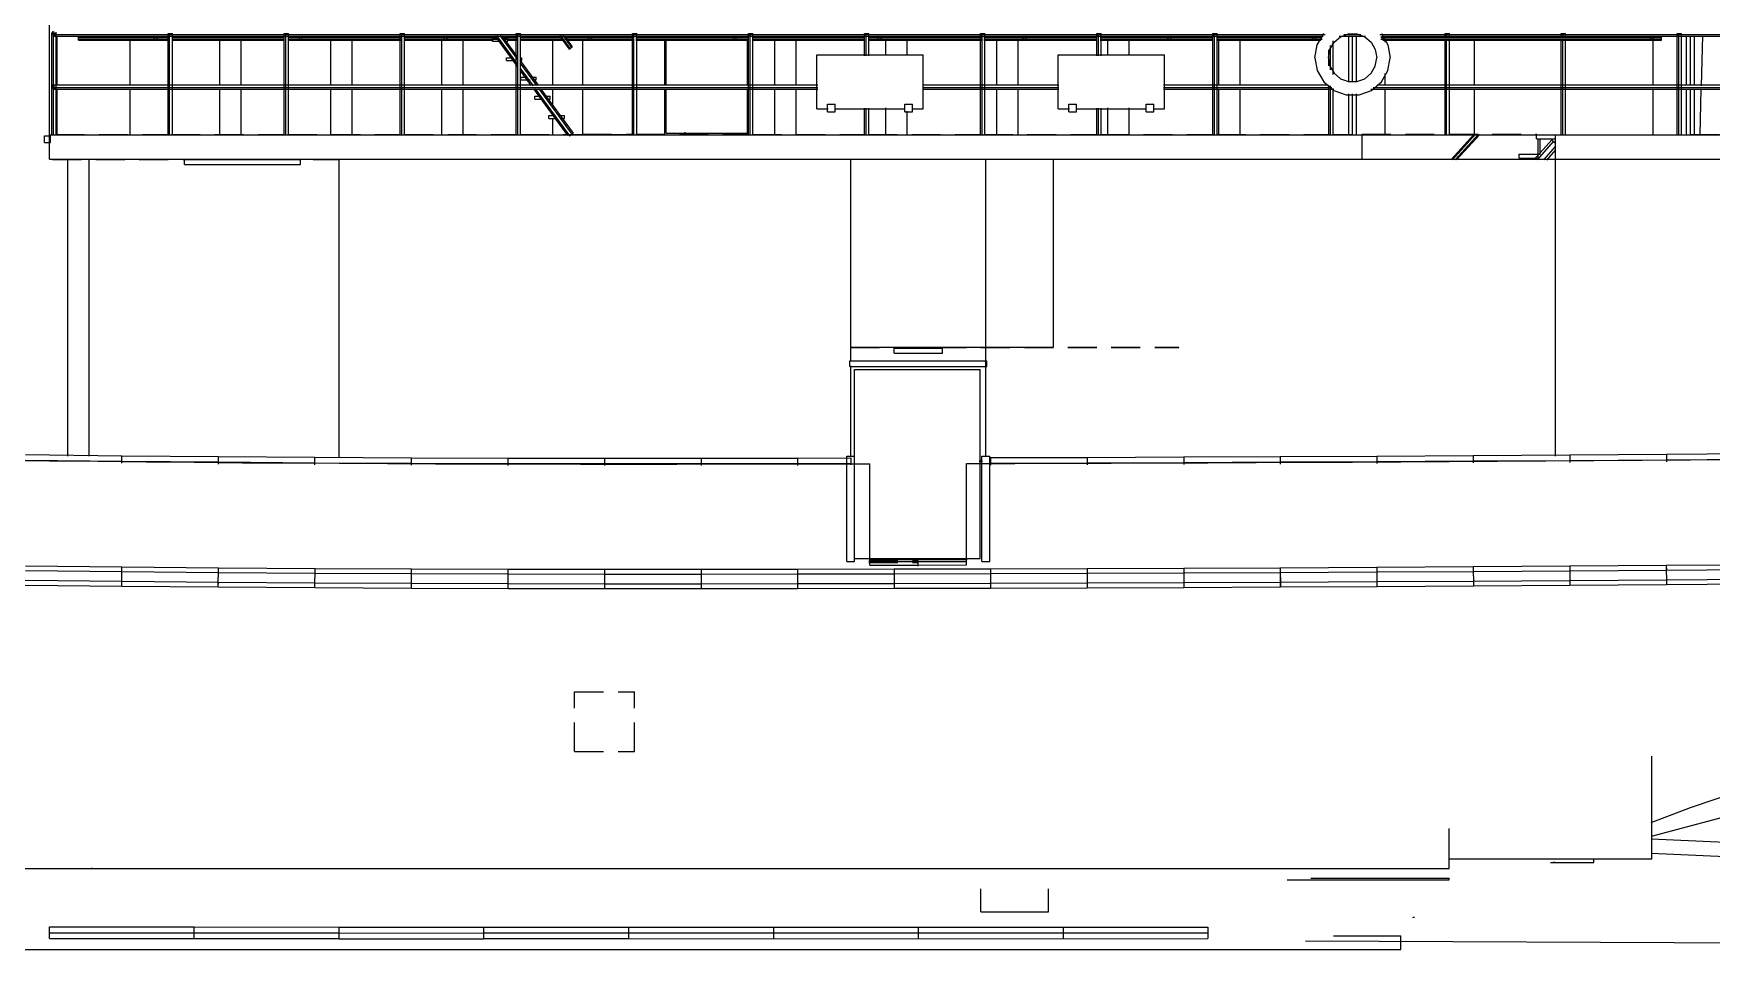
# Model space of a CAD drawing. Extents: x 5 to 836, y 5 to 589.
# Drawn here: x 147.4 to 321.2, y 158.6 to 253.5 of the extents above; entities that cross this region are included whole.
import ezdxf

# ---------------------------------------------------------------- set-up
doc = ezdxf.new("R2010")
doc.units = 0
doc.linetypes.add('DASHED', pattern=[4.5, 3, -1.5])
for name, color, linetype in [('DETAIL', 8, 'CONTINUOUS'), ('MARKING', 4, 'DASHED'), ('OUTLINE', 7, 'CONTINUOUS')]:
    doc.layers.add(name, color=color, linetype=linetype)

msp = doc.modelspace()

# ---------------------------------------------------------------- linework, layer by layer
at = {"layer": 'DETAIL'}
for p, q in [((149, 240.5), (149, 266.5)), ((149.25, 253.5), (149.42, 253.74)), ((149.25, 253.5), (149.7, 253.5)), ((149.25, 243), (149.25, 253.5)), ((149.25, 253.5), (149.42, 253.26)), ((149.42, 243), (149.42, 253.5)), ((149.42, 253.26), (149.7, 253.35)), ((149.5, 253.25), (149.5, 253.7)), ((149.5, 253.42), (281.14, 253.42)), ((149.5, 253.25), (280.93, 253.25)), ((149.7, 243), (149.7, 253.65)), ((149.8, 248.11), (149.8, 253.28)), ((152, 252.82), (152, 253.18)), ((152, 253.18), (161.38, 253.18)), ((152, 253.09), (161.38, 253.09)), ((152, 252.91), (161.38, 252.91)), ((152, 252.82), (161.38, 252.82)), ((157.36, 248.11), (157.36, 252.9)), ((159.84, 253), (159.92, 253.14)), ((159.84, 253), (159.92, 252.86)), ((159.92, 253.14), (160.08, 253.14)), ((159.92, 252.86), (160.08, 252.86)), ((160.08, 253.14), (160.16, 253)), ((160.08, 252.86), (160.16, 253)), ((161.28, 253.5), (161.73, 253.5)), ((161.28, 243), (161.28, 253.5)), ((161.45, 243), (161.45, 253.5)), ((161.66, 253.18), (173.35, 253.18)), ((161.66, 253.09), (173.35, 253.09)), ((161.66, 252.91), (173.35, 252.91)), ((161.66, 252.82), (173.35, 252.82)), ((161.73, 243), (161.73, 253.5)), ((166.64, 248.11), (166.64, 252.9)), ((168.86, 248.11), (168.86, 252.9)), ((173.3, 253.5), (173.75, 253.5)), ((173.3, 243), (173.3, 253.5)), ((173.48, 243), (173.48, 253.5)), ((173.7, 253.18), (185.39, 253.18)), ((173.7, 253.09), (185.39, 253.09)), ((173.7, 252.91), (185.39, 252.91)), ((173.7, 252.82), (185.39, 252.82)), ((173.75, 243), (173.75, 253.5)), ((174.84, 253), (174.92, 253.14)), ((174.84, 253), (174.92, 252.86)), ((174.92, 253.14), (175.08, 253.14)), ((174.92, 252.86), (175.08, 252.86)), ((175.08, 253.14), (175.16, 253)), ((175.08, 252.86), (175.16, 253)), ((178.14, 248.11), (178.14, 252.9)), ((180.36, 248.11), (180.36, 252.9)), ((185.33, 253.5), (185.78, 253.5)), ((185.33, 243), (185.33, 253.5)), ((185.5, 243), (185.5, 253.5)), ((185.74, 253.18), (195.33, 253.18)), ((185.74, 253.09), (195.33, 253.09)), ((185.74, 252.91), (195.33, 252.91)), ((185.74, 252.82), (194.98, 252.82)), ((185.78, 243), (185.78, 253.5)), ((189.64, 248.11), (189.64, 252.9)), ((189.84, 253), (189.92, 253.14)), ((189.84, 253), (189.92, 252.86)), ((189.92, 253.14), (190.08, 253.14)), ((189.92, 252.86), (190.08, 252.86)), ((190.08, 253.14), (190.16, 253)), ((190.08, 252.86), (190.16, 253)), ((191.86, 248.11), (191.86, 252.9)), ((194.89, 252.7), (194.89, 253)), ((194.89, 253), (195.59, 253)), ((194.89, 252.7), (195.73, 252.7)), ((195.13, 253.26), (197.48, 250.04)), ((195.3, 253.29), (197.48, 250.3)), ((195.66, 253.3), (197.47, 250.82)), ((195.86, 253.27), (197.47, 251.07)), ((195.94, 253), (196.49, 253)), ((195.96, 253.18), (197.43, 253.18)), ((195.96, 253.09), (197.43, 253.09)), ((195.96, 252.91), (197.43, 252.91)), ((196.14, 252.7), (196.49, 252.7)), ((196.45, 252.82), (197.43, 252.82)), ((196.49, 252.7), (196.49, 253)), ((197.36, 253.5), (197.81, 253.5)), ((197.36, 243), (197.36, 253.5)), ((197.53, 243), (197.53, 253.5)), ((197.71, 253.18), (202.05, 253.18)), ((197.71, 253.09), (202.19, 253.09)), ((197.71, 252.91), (202.19, 252.91)), ((197.71, 252.82), (202.26, 252.82)), ((197.81, 243), (197.81, 253.5)), ((201.14, 248.11), (201.14, 252.9)), ((201.81, 253.29), (202.84, 251.88)), ((201.93, 253.29), (202.92, 251.94)), ((202.17, 253.3), (203.08, 252.06)), ((202.33, 253.18), (209.47, 253.18)), ((202.33, 253.09), (209.47, 253.09)), ((202.34, 253.25), (203.16, 252.12)), ((202.4, 252.91), (209.47, 252.91)), ((202.54, 252.82), (209.47, 252.82)), ((202.84, 251.88), (203.16, 252.12)), ((204.26, 248.11), (204.26, 252.86)), ((204.84, 253), (204.92, 253.14)), ((204.84, 253), (204.92, 252.86)), ((204.92, 253.14), (205.08, 253.14)), ((204.92, 252.86), (205.08, 252.86)), ((205.08, 253.14), (205.16, 253)), ((205.08, 252.86), (205.16, 253)), ((209.38, 253.5), (209.83, 253.5)), ((209.38, 243), (209.38, 253.5)), ((209.55, 243), (209.55, 253.5)), ((209.75, 253.18), (221.43, 253.18)), ((209.75, 253.09), (221.43, 253.09)), ((209.75, 252.91), (221.43, 252.91)), ((209.75, 252.82), (221.43, 252.82)), ((209.83, 243), (209.83, 253.5)), ((212.74, 248.11), (212.74, 252.86)), ((212.9, 248.15), (212.9, 252.9)), ((219.84, 253), (219.92, 253.14)), ((219.84, 253), (219.92, 252.86)), ((219.92, 253.14), (220.08, 253.14)), ((219.92, 252.86), (220.08, 252.86)), ((220.08, 253.14), (220.16, 253)), ((220.08, 252.86), (220.16, 253)), ((221.3, 248.15), (221.3, 252.9)), ((221.41, 253.5), (221.86, 253.5)), ((221.41, 243), (221.41, 253.5)), ((221.58, 243), (221.58, 253.5)), ((221.85, 253.18), (233.47, 253.18)), ((221.85, 253.09), (233.47, 253.09)), ((221.85, 252.91), (233.47, 252.91)), ((221.85, 252.82), (233.47, 252.82)), ((221.86, 243), (221.86, 253.5)), ((224.14, 248.11), (224.14, 252.9)), ((226.36, 248.11), (226.36, 252.9)), ((233.43, 253.5), (233.89, 253.5)), ((233.43, 251.21), (233.43, 253.5)), ((233.61, 251.21), (233.61, 253.5)), ((233.82, 253.18), (245.58, 253.18)), ((233.82, 253.09), (245.58, 253.09)), ((233.82, 252.91), (245.58, 252.91)), ((233.82, 252.82), (245.58, 252.82)), ((233.89, 251.21), (233.89, 253.5)), ((234.84, 253), (234.92, 253.14)), ((234.84, 253), (234.92, 252.86)), ((234.92, 253.14), (235.08, 253.14)), ((234.92, 252.86), (235.08, 252.86)), ((235.08, 253.14), (235.16, 253)), ((235.08, 252.86), (235.16, 253)), ((235.64, 251.22), (235.64, 252.9)), ((237.86, 251.22), (237.86, 252.9)), ((245.46, 253.5), (245.91, 253.5)), ((245.46, 243), (245.46, 253.5)), ((245.63, 243), (245.63, 253.5)), ((245.79, 253.18), (257.55, 253.18)), ((245.79, 253.09), (257.55, 253.09)), ((245.79, 252.91), (257.55, 252.91)), ((245.79, 252.82), (257.55, 252.82)), ((245.91, 243), (245.91, 253.5)), ((247.14, 248.11), (247.14, 252.9)), ((249.36, 248.11), (249.36, 252.9)), ((249.84, 253), (249.92, 253.14)), ((249.84, 253), (249.92, 252.86)), ((249.92, 253.14), (250.08, 253.14)), ((249.92, 252.86), (250.08, 252.86)), ((250.08, 253.14), (250.16, 253)), ((250.08, 252.86), (250.16, 253)), ((257.49, 253.5), (257.94, 253.5)), ((257.49, 251.21), (257.49, 253.5)), ((257.66, 251.21), (257.66, 253.5)), ((257.83, 253.18), (269.52, 253.18)), ((257.83, 253.09), (269.52, 253.09)), ((257.83, 252.91), (269.52, 252.91)), ((257.83, 252.82), (269.52, 252.82)), ((257.94, 251.21), (257.94, 253.5)), ((258.64, 251.22), (258.64, 252.9)), ((260.86, 251.22), (260.86, 252.9)), ((264.84, 253), (264.92, 253.14)), ((264.84, 253), (264.92, 252.86)), ((264.92, 253.14), (265.08, 253.14)), ((264.92, 252.86), (265.08, 252.86)), ((265.08, 253.14), (265.16, 253)), ((265.08, 252.86), (265.16, 253)), ((269.51, 253.5), (269.97, 253.5)), ((269.51, 243), (269.51, 253.5)), ((269.69, 243), (269.69, 253.5)), ((269.94, 253.18), (280.86, 253.18)), ((269.94, 253.09), (280.86, 253.09)), ((269.94, 252.91), (280.86, 252.91)), ((269.94, 252.82), (280.72, 252.82)), ((269.97, 243), (269.97, 253.5)), ((270.14, 248.11), (270.14, 252.9)), ((272.36, 248.11), (272.36, 252.9)), ((279.84, 253), (279.92, 253.14)), ((279.84, 253), (279.92, 252.86)), ((279.92, 253.14), (280.08, 253.14)), ((279.92, 252.86), (280.08, 252.86)), ((280.08, 253.14), (280.16, 253)), ((280.08, 252.86), (280.16, 253)), ((281.71, 249.75), (281.71, 252.25)), ((281.99, 249.26), (281.99, 252.74)), ((282.61, 253.25), (285.34, 253.25)), ((283.1, 253.42), (284.85, 253.42)), ((283.6, 248.46), (283.6, 253.28)), ((284, 248.46), (284, 253.28)), ((284.4, 248.46), (284.4, 253.28)), ((286.81, 253.42), (378, 253.42)), ((286.91, 253.18), (316, 253.18)), ((286.91, 253.09), (316, 253.09)), ((286.91, 252.91), (316, 252.91)), ((286.92, 253.14), (287.08, 253.14)), ((287.02, 253.25), (378, 253.25)), ((287.08, 253.14), (287.16, 253)), ((287.11, 252.91), (287.16, 253)), ((287.12, 252.82), (316, 252.82)), ((287.36, 252.62), (287.36, 252.9)), ((293.57, 253.5), (294.02, 253.5)), ((293.57, 253.15), (293.57, 253.5)), ((293.57, 243), (293.57, 252.87)), ((293.74, 253.15), (293.74, 253.5)), ((293.74, 243), (293.74, 252.87)), ((294.02, 253.15), (294.02, 253.5)), ((294.02, 243), (294.02, 252.87)), ((296.64, 248.11), (296.64, 252.9)), ((305.59, 253.5), (306.04, 253.5)), ((305.59, 253.15), (305.59, 253.5)), ((305.59, 243), (305.59, 252.87)), ((305.76, 253.15), (305.76, 253.5)), ((305.76, 243), (305.76, 252.87)), ((306.04, 253.15), (306.04, 253.5)), ((306.04, 243), (306.04, 252.87)), ((314.84, 253), (314.92, 253.14)), ((314.84, 253), (314.92, 252.86)), ((314.92, 253.14), (315.08, 253.14)), ((314.92, 252.86), (315.08, 252.86)), ((315.08, 253.14), (315.16, 253)), ((315.08, 252.86), (315.16, 253)), ((315.14, 248.11), (315.14, 252.9)), ((316, 252.82), (316, 253.18)), ((317.62, 253.5), (318.07, 253.5)), ((317.62, 243), (317.62, 253.5)), ((317.79, 243), (317.79, 253.5)), ((318.07, 243), (318.07, 253.5)), ((318.6, 248.11), (318.6, 253.28)), ((319, 248.11), (319, 253.28)), ((319.4, 248.11), (319.4, 253.28)), ((196.35, 250.7), (196.35, 251)), ((196.35, 251), (197.05, 251)), ((196.35, 250.7), (197.26, 250.7)), ((197.72, 250.73), (199.62, 248.14)), ((197.72, 250.48), (199.45, 248.11)), ((197.75, 251), (197.95, 251)), ((197.75, 250.7), (197.95, 250.7)), ((197.95, 250.7), (197.95, 251)), ((228.5, 245.7), (228.5, 251.3)), ((239.5, 245.7), (239.5, 251.3)), ((253.5, 245.7), (253.5, 251.3)), ((264.5, 245.7), (264.5, 251.3)), ((281.54, 250.16), (281.54, 251.83)), ((197.73, 249.96), (199.09, 248.1)), ((197.73, 249.7), (198.88, 248.12)), ((197.82, 248.7), (197.82, 249)), ((197.82, 249), (198.44, 249)), ((197.82, 248.7), (198.79, 248.7)), ((198.86, 249), (199.42, 249)), ((199, 248.7), (199.42, 248.7)), ((199.42, 248.7), (199.42, 249)), ((287.36, 248.11), (287.36, 249.36)), ((149.25, 248), (149.42, 248.24)), ((149.25, 248), (149.42, 247.76)), ((149.42, 248.24), (149.7, 248.15)), ((149.42, 247.76), (149.7, 247.85)), ((149.5, 247.75), (149.5, 248.2)), ((149.5, 248.2), (228.58, 248.2)), ((149.5, 247.92), (228.58, 247.92)), ((149.5, 247.75), (228.58, 247.75)), ((149.8, 243), (149.8, 247.76)), ((157.36, 243), (157.36, 247.76)), ((166.64, 243), (166.64, 247.76)), ((168.86, 243), (168.86, 247.76)), ((178.14, 243), (178.14, 247.76)), ((180.36, 243), (180.36, 247.76)), ((189.64, 243), (189.64, 247.76)), ((191.86, 243), (191.86, 247.76)), ((199.13, 247.79), (202.68, 242.94)), ((199.28, 246.7), (199.28, 247)), ((199.28, 247), (199.97, 247)), ((199.33, 247.76), (202.88, 242.91)), ((199.7, 247.77), (203.12, 243.09)), ((199.9, 247.75), (203.24, 243.18)), ((200.32, 247), (200.88, 247)), ((200.88, 246.7), (200.88, 247)), ((201.14, 245.86), (201.14, 247.76)), ((204.26, 243), (204.26, 247.76)), ((212.74, 243), (212.74, 247.76)), ((212.9, 243.2), (212.9, 247.74)), ((221.3, 243.2), (221.3, 247.74)), ((224.14, 243), (224.14, 247.76)), ((226.36, 243), (226.36, 247.76)), ((239.43, 248.2), (253.57, 248.2)), ((239.43, 247.92), (253.57, 247.92)), ((239.43, 247.75), (253.57, 247.75)), ((247.14, 243), (247.14, 247.76)), ((249.36, 243), (249.36, 247.76)), ((264.41, 248.2), (281.42, 248.2)), ((264.41, 247.92), (281.84, 247.92)), ((264.41, 247.75), (282.05, 247.75)), ((270.14, 243), (270.14, 247.76)), ((272.36, 243), (272.36, 247.76)), ((281.54, 243), (281.54, 248.15)), ((281.71, 243), (281.71, 248.08)), ((281.99, 243), (281.99, 247.8)), ((283.6, 243), (283.6, 247.27)), ((284, 243), (284, 247.27)), ((284.4, 243), (284.4, 247.27)), ((285.9, 247.75), (378, 247.75)), ((286.11, 247.92), (378, 247.92)), ((286.53, 248.2), (378, 248.2)), ((287.36, 243), (287.36, 247.76)), ((296.64, 243), (296.64, 247.76)), ((315.14, 243), (315.14, 247.76)), ((318.6, 243), (318.6, 247.76)), ((319, 243), (319, 247.76)), ((319.4, 243), (319.4, 247.76)), ((199.28, 246.7), (200.18, 246.7)), ((200.53, 246.7), (200.88, 246.7)), ((201.14, 244.95), (201.14, 245.24)), ((229.6, 246.2), (230.4, 246.2)), ((229.6, 245.4), (229.6, 246.2)), ((229.6, 245.4), (230.4, 245.4)), ((230.4, 245.4), (230.4, 246.2)), ((233.43, 243), (233.43, 245.78)), ((233.61, 243), (233.61, 245.78)), ((233.89, 243), (233.89, 245.78)), ((235.64, 243), (235.64, 245.8)), ((237.6, 246.2), (238.4, 246.2)), ((237.6, 245.4), (237.6, 246.2)), ((237.6, 245.4), (238.4, 245.4)), ((237.86, 243), (237.86, 245.45)), ((238.4, 245.4), (238.4, 246.2)), ((254.6, 246.2), (255.4, 246.2)), ((254.6, 245.4), (254.6, 246.2)), ((254.6, 245.4), (255.4, 245.4)), ((255.4, 245.4), (255.4, 246.2)), ((257.49, 243), (257.49, 245.78)), ((257.66, 243), (257.66, 245.78)), ((257.94, 243), (257.94, 245.78)), ((258.64, 243), (258.64, 245.8)), ((260.86, 243), (260.86, 245.8)), ((262.6, 245.4), (262.6, 246.2)), ((262.6, 246.2), (263.4, 246.2)), ((262.6, 245.4), (263.4, 245.4)), ((263.4, 245.4), (263.4, 246.2)), ((200.74, 244.7), (200.74, 245)), ((200.74, 245), (201.43, 245)), ((200.74, 244.7), (201.64, 244.7)), ((201.14, 243), (201.14, 244.75)), ((201.71, 245), (202.34, 245)), ((201.92, 244.7), (202.34, 244.7)), ((202.34, 244.7), (202.34, 245)), ((148.5, 242.2), (148.5, 242.9)), ((148.5, 242.9), (149.1, 242.9)), ((148.5, 242.2), (149.1, 242.2)), ((149, 243), (379, 243)), ((149.1, 242.2), (149.1, 242.9)), ((202.88, 242.91), (203.12, 243.09)), ((203.12, 243.09), (203.24, 243.18)), ((212.9, 243.2), (221.3, 243.2)), ((214.86, 243), (214.86, 243.28)), ((285, 240.5), (285, 243)), ((294.2, 240.45), (296.6, 243.09)), ((294.33, 240.43), (296.73, 243.07)), ((294.63, 240.43), (297.03, 243.07)), ((294.76, 240.41), (297.16, 243.05)), ((302.82, 240.44), (304.63, 242.48)), ((303.03, 242.6), (303.03, 243)), ((303.03, 242.6), (305, 242.6)), ((303.14, 240.43), (304.81, 242.32)), ((303.23, 240.6), (303.23, 242.6)), ((303.43, 241), (303.43, 242.6)), ((303.79, 240.41), (305.05, 241.83)), ((304.63, 242.48), (304.81, 242.32)), ((304.81, 242.32), (305.05, 242.11)), ((305, 209.71), (305, 243)), ((149, 240.5), (379, 240.5)), ((163, 239.95), (163, 240.45)), ((163, 240.45), (175, 240.45)), ((163, 239.95), (175, 239.95)), ((175, 239.95), (175, 240.45)), ((179, 209.57), (179, 240.5)), ((232, 219.51), (232, 240.5)), ((246, 209.64), (246, 240.5)), ((253, 221), (253, 240.5)), ((301.25, 240.6), (301.25, 241)), ((301.25, 241), (303.43, 241)), ((301.25, 240.6), (303.23, 240.6)), ((301.45, 240.46), (301.45, 240.6)), ((301.65, 240.46), (301.65, 240.6)), ((304.12, 240.4), (305.05, 241.45)), ((232, 221), (253, 221)), ((236.5, 220.4), (236.5, 220.9)), ((236.5, 220.9), (241.5, 220.9)), ((241.5, 220.4), (241.5, 220.9)), ((231.9, 219), (231.9, 219.6)), ((231.9, 219.6), (246.1, 219.6)), ((232, 209.64), (232, 219.09)), ((236.5, 220.4), (241.5, 220.4)), ((246.1, 219), (246.1, 219.6)), ((231.9, 219), (246.1, 219)), ((232.4, 198.8), (232.4, 218.7)), ((232.4, 218.7), (245.4, 218.7)), ((245.4, 199.1), (245.4, 218.7)), ((146.5, 209.87), (156.5, 209.76)), ((146.5, 209.31), (156.5, 209.2)), ((156.5, 208.99), (156.5, 209.76)), ((156.5, 209.76), (166.5, 209.67)), ((156.5, 209.2), (166.5, 209.11)), ((166.5, 208.9), (166.5, 209.67)), ((166.5, 209.67), (176.5, 209.6)), ((166.5, 209.11), (176.5, 209.04)), ((176.5, 208.83), (176.5, 209.6)), ((176.5, 209.6), (186.5, 209.54)), ((176.5, 209.04), (176.5, 209.6)), ((176.5, 209.04), (186.5, 208.99)), ((186.5, 208.78), (186.5, 209.54)), ((186.5, 209.54), (196.5, 209.51)), ((186.5, 208.99), (196.5, 208.96)), ((186.5, 208.78), (186.5, 208.99)), ((196.5, 208.75), (196.5, 209.51)), ((196.5, 209.51), (206.5, 209.5)), ((196.5, 208.96), (206.5, 208.95)), ((206.5, 209.5), (216.5, 209.51)), ((206.5, 209.5), (206.5, 208.74)), ((206.5, 208.95), (216.5, 208.95)), ((216.5, 209.51), (226.5, 209.52)), ((216.5, 209.51), (216.5, 208.74)), ((216.5, 208.95), (226.5, 208.96)), ((226.5, 209.52), (232, 209.53)), ((226.5, 209.52), (226.5, 208.75)), ((226.5, 208.96), (232, 208.97)), ((231.6, 209.7), (232.4, 209.7)), ((231.6, 198.8), (231.6, 209.7)), ((232, 209.53), (232, 208.83)), ((245.32, 209.2), (245.67, 209.2)), ((245.34, 209.3), (245.62, 209.3)), ((245.6, 198.8), (245.6, 209.7)), ((245.6, 209.7), (246.4, 209.7)), ((246.4, 198.8), (246.4, 209.7)), ((246.5, 209.56), (256.5, 209.59)), ((246.5, 209.56), (246.5, 208.79)), ((246.5, 209), (256.5, 209.03)), ((256.5, 209.59), (266.5, 209.63)), ((256.5, 209.59), (256.5, 208.82)), ((256.5, 209.03), (266.5, 209.07)), ((266.5, 209.63), (276.5, 209.67)), ((266.5, 209.63), (266.5, 208.86)), ((266.5, 209.07), (276.5, 209.11)), ((276.5, 209.67), (286.5, 209.72)), ((276.5, 209.67), (276.5, 208.9)), ((276.5, 209.11), (286.5, 209.16)), ((276.5, 209.11), (276.5, 208.9)), ((286.5, 209.72), (296.5, 209.78)), ((286.5, 209.72), (286.5, 208.95)), ((286.5, 209.16), (296.5, 209.22)), ((296.5, 209.78), (306.5, 209.84)), ((296.5, 209.78), (296.5, 209.01)), ((296.5, 209.78), (296.5, 209.22)), ((296.5, 209.22), (306.5, 209.28)), ((306.5, 209.84), (316.5, 209.91)), ((306.5, 209.84), (306.5, 209.64)), ((306.5, 209.84), (306.5, 209.28)), ((306.5, 209.28), (316.5, 209.35)), ((306.5, 209.28), (306.5, 209.07)), ((316.5, 209.91), (326.5, 209.99)), ((316.5, 209.91), (316.5, 209.14)), ((316.5, 209.35), (326.5, 209.43)), ((146.51, 198.36), (156.51, 198.25)), ((156.49, 196.25), (156.51, 198.25)), ((156.51, 198.25), (166.51, 198.16)), ((166.49, 196.16), (166.51, 198.16)), ((166.5, 197.66), (166.51, 198.16)), ((166.51, 198.16), (176.51, 198.09)), ((231.6, 198.8), (232.4, 198.8)), ((232.4, 199.1), (245.4, 199.1)), ((233.89, 198.8), (244.04, 198.8)), ((233.91, 199), (244.07, 199)), ((233.95, 199.01), (244.03, 199.01)), ((239, 198.32), (239, 198.8)), ((245.6, 198.8), (246.4, 198.8)), ((266.5, 198.12), (276.5, 198.16)), ((276.49, 198.16), (286.49, 198.22)), ((276.49, 198.17), (276.51, 196.16)), ((276.5, 198.16), (276.5, 196.16)), ((286.49, 198.22), (296.49, 198.27)), ((286.49, 198.21), (286.51, 196.21)), ((296.49, 198.27), (306.49, 198.34)), ((296.49, 198.27), (296.51, 196.27)), ((306.49, 198.34), (316.49, 198.41)), ((306.49, 198.34), (306.51, 196.34)), ((316.49, 198.41), (326.49, 198.48)), ((316.49, 198.41), (316.51, 196.41)), ((316.49, 198.41), (316.5, 197.91)), ((146.49, 196.86), (156.49, 196.75)), ((146.51, 197.86), (156.51, 197.75)), ((156.5, 197.75), (166.5, 197.66)), ((156.5, 196.75), (166.5, 196.66)), ((166.49, 196.16), (166.5, 196.66)), ((166.5, 197.66), (176.5, 197.59)), ((166.5, 196.66), (176.5, 196.59)), ((176.49, 196.09), (176.51, 198.09)), ((176.5, 197.59), (186.5, 197.54)), ((176.5, 196.59), (186.5, 196.54)), ((176.51, 198.09), (186.51, 198.04)), ((186.49, 196.04), (186.51, 198.04)), ((186.5, 196.04), (186.5, 198.04)), ((186.5, 198.04), (196.5, 198.01)), ((186.5, 197.54), (196.5, 197.51)), ((186.5, 196.54), (196.5, 196.51)), ((196.5, 196.01), (196.5, 198.01)), ((196.5, 198.01), (206.5, 198)), ((196.5, 197.51), (196.5, 198.01)), ((196.5, 197.51), (206.5, 197.5)), ((196.5, 196.51), (206.5, 196.5)), ((196.5, 196.01), (196.5, 196.51)), ((206.5, 198), (206.5, 196)), ((206.5, 198), (216.5, 198)), ((206.5, 197.5), (216.5, 197.5)), ((206.5, 196.5), (216.5, 196.5)), ((216.5, 198), (226.5, 198.01)), ((216.5, 198), (216.5, 196)), ((216.5, 197.5), (226.5, 197.51)), ((216.5, 196.5), (226.5, 196.51)), ((226.5, 198.01), (236.5, 198.03)), ((226.5, 198.01), (226.5, 196.01)), ((226.5, 197.51), (236.5, 197.53)), ((226.5, 196.51), (236.5, 196.53)), ((236.5, 198.03), (246.5, 198.05)), ((236.5, 198.03), (236.5, 196.03)), ((236.5, 197.53), (246.5, 197.55)), ((236.5, 196.53), (246.5, 196.55)), ((246.5, 198.05), (256.5, 198.08)), ((246.5, 198.05), (246.5, 196.05)), ((246.5, 198.05), (246.5, 197.55)), ((246.5, 197.55), (256.5, 197.58)), ((246.5, 196.55), (256.5, 196.58)), ((246.5, 196.55), (246.5, 196.05)), ((256.5, 198.08), (266.5, 198.12)), ((256.5, 198.08), (256.5, 196.08)), ((256.5, 197.58), (266.5, 197.62)), ((256.5, 196.58), (266.5, 196.62)), ((266.5, 198.12), (266.5, 196.12)), ((266.5, 197.62), (276.5, 197.66)), ((266.5, 196.62), (276.5, 196.66)), ((276.5, 197.66), (286.5, 197.72)), ((276.5, 196.66), (286.5, 196.72)), ((286.5, 197.72), (296.5, 197.77)), ((286.5, 196.72), (296.5, 196.77)), ((296.5, 197.77), (306.5, 197.84)), ((296.5, 196.77), (306.5, 196.84)), ((306.5, 197.84), (316.5, 197.91)), ((306.5, 196.84), (316.5, 196.91)), ((316.5, 197.91), (326.5, 197.98)), ((316.5, 196.91), (326.5, 196.98)), ((316.5, 196.91), (316.51, 196.41)), ((316.51, 196.41), (326.51, 196.48)), ((146.49, 196.36), (156.49, 196.25)), ((156.49, 196.25), (166.49, 196.16)), ((166.49, 196.16), (176.49, 196.09)), ((176.49, 196.09), (186.49, 196.04)), ((186.5, 196.04), (196.5, 196.01)), ((196.5, 196.01), (206.5, 196)), ((206.5, 196), (216.5, 196)), ((216.5, 196), (226.5, 196.01)), ((226.5, 196.01), (236.5, 196.03)), ((236.5, 196.03), (246.5, 196.05)), ((246.5, 196.05), (256.5, 196.08)), ((256.5, 196.08), (266.5, 196.12)), ((266.5, 196.12), (276.5, 196.16)), ((276.51, 196.16), (286.51, 196.22)), ((286.51, 196.22), (296.51, 196.27)), ((296.51, 196.27), (306.51, 196.34)), ((306.51, 196.34), (316.51, 196.41)), ((315, 168), (315, 178.63)), ((314.95, 170.34), (337.86, 176.43)), ((294, 167), (294, 171.15)), ((118.4, 167), (294, 167)), ((153.4, 167), (153.4, 167.07)), ((293.93, 168), (315, 168)), ((293.93, 167.4), (294, 167.4)), ((304.54, 167.58), (304.61, 167.6)), ((304.81, 167.65), (304.95, 167.69)), ((309, 167.6), (309, 168.04)), ((277.21, 165.8), (294, 165.8)), ((279.66, 166), (294, 166)), ((294, 165.8), (294, 166)), ((245.5, 162.5), (245.5, 164.87)), ((252.5, 162.5), (252.5, 164.87)), ((245.5, 162.5), (252.5, 162.5)), ((149, 159.73), (149, 160.93)), ((149, 160.93), (164, 160.93)), ((149, 160.33), (164, 160.33)), ((164, 159.73), (164, 160.93)), ((164, 160.93), (179, 160.92)), ((164, 160.33), (179, 160.32)), ((179, 159.72), (179, 160.92)), ((179.01, 160.9), (194.01, 160.91)), ((179.01, 160.3), (194.01, 160.31)), ((194, 159.72), (194, 160.92)), ((194, 160.92), (209, 160.92)), ((194, 160.32), (209, 160.32)), ((209, 160.91), (269, 160.92)), ((209, 160.92), (209, 159.72)), ((209, 160.31), (269, 160.32)), ((224, 160.92), (224, 159.72)), ((239, 160.92), (239, 159.72)), ((254, 160.92), (254, 159.72)), ((269, 160.92), (269, 159.72)), ((282, 160), (289, 160)), ((289, 158.6), (289, 160)), ((129, 158.6), (289, 158.6)), ((149, 159.73), (164, 159.73)), ((164, 159.73), (179, 159.72)), ((179.01, 159.7), (194.01, 159.71)), ((194, 159.72), (209, 159.72)), ((209, 159.71), (269, 159.72)), ((279.11, 159.48), (343, 159.2))]:
    msp.add_line(p, q, dxfattribs=at)
at = {"layer": 'MARKING'}
for p, q in [((149.64, 243.05), (161.33, 243.05)), ((149.64, 243), (161.33, 243)), ((161.61, 243.05), (173.36, 243.05)), ((161.61, 243), (173.36, 243)), ((173.71, 243.05), (185.33, 243.05)), ((173.71, 243), (185.33, 243)), ((185.75, 243.05), (197.44, 243.05)), ((185.75, 243), (197.44, 243)), ((197.72, 243.05), (209.47, 243.05)), ((197.72, 243), (209.47, 243)), ((204.23, 243.08), (209.47, 243.08)), ((204.23, 243.03), (209.47, 243.03)), ((209.75, 243.08), (212.83, 243.08)), ((209.75, 243.05), (221.44, 243.05)), ((209.75, 243.03), (212.83, 243.03)), ((209.75, 243), (221.44, 243)), ((221.86, 243.05), (233.48, 243.05)), ((221.86, 243), (233.48, 243)), ((233.82, 243.05), (245.58, 243.05)), ((233.82, 243), (245.58, 243)), ((245.79, 243.05), (257.55, 243.05)), ((245.79, 243), (257.55, 243)), ((257.83, 243.05), (269.58, 243.05)), ((257.83, 243), (269.58, 243)), ((269.93, 243.05), (281.55, 243.05)), ((269.93, 243), (281.55, 243)), ((281.9, 243.05), (284, 243.05)), ((281.9, 243), (284, 243)), ((284, 243), (284, 243.05)), ((284.96, 243.08), (303.07, 243.08)), ((284.96, 243.03), (303.07, 243.03)), ((319, 243), (319, 243.05)), ((319, 243.05), (329.77, 243.05)), ((319, 243), (329.77, 243)), ((149.3, 240.45), (149.3, 240.5)), ((149.3, 240.5), (179.04, 240.5)), ((149.3, 240.45), (179.04, 240.45)), ((232, 220.96), (232, 221)), ((232, 221), (266, 221)), ((232, 220.96), (266, 220.96)), ((266, 220.96), (266, 221)), ((233.89, 198.88), (239, 198.88)), ((233.89, 198.7), (239, 198.7)), ((239, 198.7), (239, 198.88)), ((203.4, 179.1), (203.4, 185.3)), ((203.4, 185.3), (209.6, 185.3)), ((209.6, 179.1), (209.6, 185.3)), ((203.4, 179.1), (209.6, 179.1))]:
    msp.add_line(p, q, dxfattribs=at)
at = {"layer": 'OUTLINE'}
for p, q in [((202.84, 251.88), (203.16, 252.12)), ((280.1, 251), (280.34, 252.33)), ((280.34, 252.33), (281.01, 253.51)), ((281.65, 251.86), (282.08, 252.61)), ((282.08, 252.61), (282.75, 253.17)), ((282.75, 253.17), (283.57, 253.46)), ((283.57, 253.46), (284.43, 253.46)), ((284.43, 253.46), (285.25, 253.17)), ((285.25, 253.17), (285.92, 252.61)), ((285.92, 252.61), (286.35, 251.86)), ((286.99, 253.51), (287.66, 252.33)), ((287.66, 252.33), (287.9, 251)), ((320.13, 248.1), (320.27, 253.28)), ((228.5, 251.3), (239.5, 251.3)), ((253.5, 251.3), (264.5, 251.3)), ((280.1, 251), (280.34, 249.67)), ((281.5, 251), (281.65, 251.86)), ((281.5, 251), (281.65, 250.14)), ((286.35, 251.86), (286.5, 251)), ((286.35, 250.14), (286.5, 251)), ((287.66, 249.67), (287.9, 251)), ((280.34, 249.67), (281.01, 248.49)), ((281.65, 250.14), (282.08, 249.39)), ((282.08, 249.39), (282.75, 248.83)), ((282.75, 248.83), (283.57, 248.54)), ((284.43, 248.54), (285.25, 248.83)), ((285.25, 248.83), (285.92, 249.39)), ((285.92, 249.39), (286.35, 250.14)), ((286.99, 248.49), (287.66, 249.67)), ((281.01, 248.49), (282.05, 247.62)), ((282.05, 247.62), (283.32, 247.16)), ((283.32, 247.16), (284.68, 247.16)), ((283.57, 248.54), (284.43, 248.54)), ((284.68, 247.16), (285.95, 247.62)), ((285.95, 247.62), (286.99, 248.49)), ((320, 243), (320.12, 247.75)), ((228.5, 245.7), (229.68, 245.7)), ((230.31, 245.7), (237.62, 245.7)), ((238.32, 245.7), (239.5, 245.7)), ((253.5, 245.7), (254.68, 245.7)), ((255.31, 245.7), (262.62, 245.7)), ((263.32, 245.7), (264.5, 245.7)), ((203, 243), (203.24, 243.18)), ((304.63, 242.48), (305.05, 242.11)), ((150.9, 209.71), (150.9, 240.5)), ((153.1, 209.71), (153.1, 240.5)), ((144, 209.29), (149, 209.23)), ((149, 209.23), (154, 209.18)), ((154, 209.18), (159, 209.13)), ((159, 209.13), (164, 209.08)), ((164, 209.08), (169, 209.04)), ((169, 209.04), (174, 209.01)), ((174, 209.01), (179, 208.98)), ((176.5, 209.39), (176.5, 209.6)), ((179, 208.98), (184, 208.95)), ((184, 208.95), (189, 208.93)), ((189, 208.93), (194, 208.92)), ((194, 208.92), (199, 208.91)), ((199, 208.91), (204, 208.9)), ((204, 208.9), (209, 208.9)), ((208.99, 208.9), (213.99, 208.9)), ((214, 208.9), (219, 208.91)), ((219, 208.91), (224, 208.91)), ((224, 208.91), (229, 208.92)), ((229, 208.92), (234, 208.93)), ((234, 198.42), (234, 208.93)), ((244, 208.95), (249, 208.96)), ((244, 198.45), (244, 208.95)), ((249, 208.96), (254, 208.98)), ((254, 208.98), (259, 208.99)), ((259, 208.99), (264, 209.01)), ((264, 209.01), (269, 209.03)), ((269, 209.03), (274, 209.05)), ((274, 209.05), (279, 209.08)), ((279, 209.08), (284, 209.1)), ((284, 209.1), (289, 209.13)), ((289, 209.13), (294, 209.16)), ((294, 209.16), (299, 209.19)), ((296.5, 209.78), (296.5, 209.57)), ((296.5, 209.78), (296.5, 209.57)), ((299, 209.19), (304, 209.22)), ((304, 209.22), (309, 209.25)), ((309, 209.25), (314, 209.29)), ((314, 209.29), (319, 209.33)), ((319, 209.33), (324, 209.36)), ((234, 199), (244, 199)), ((234, 198.42), (239, 198.43)), ((239, 198.43), (244, 198.45)), ((240.4, 199), (240.4, 199.07)), ((241.6, 199), (241.6, 199.07)), ((246.5, 198.05), (246.5, 197.85)), ((166.49, 196.16), (166.49, 196.36)), ((196.5, 196.01), (196.5, 196.14)), ((246.5, 196.25), (246.5, 196.05)), ((319, 173.32), (324, 175)), ((314.91, 171.75), (319, 173.32)), ((314.93, 170.07), (338.04, 169.04)), ((304.53, 167.6), (309, 167.6)), ((314.93, 168.56), (338.04, 167.54)), ((290.25, 161.92), (290.45, 161.99))]:
    msp.add_line(p, q, dxfattribs=at)

doc.saveas('drawing.dxf')
